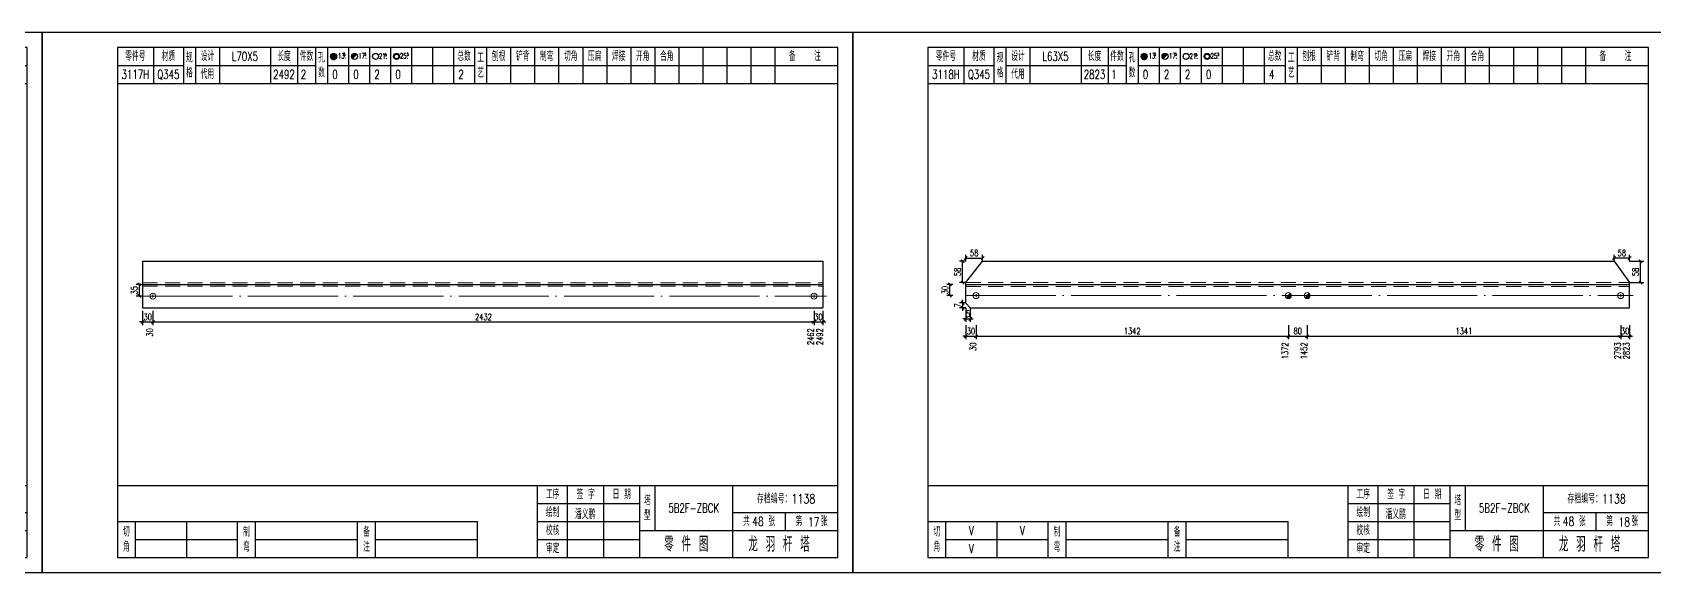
# Model space of a CAD drawing. Header units: millimetres. Extents: x 0 to 30240, y -10896 to -1348.
# Drawn here: x 4317 to 4857, y -9369 to -9189 of the extents above; entities that cross this region are included whole.
import ezdxf
from ezdxf.enums import TextEntityAlignment as Align

# ---------------------------------------------------------------- set-up
doc = ezdxf.new("R2010")
doc.units = ezdxf.units.MM
doc.header["$LTSCALE"] = 20
doc.header["$PDMODE"] = 1
doc.linetypes.add('DASHDOT2X', pattern=[1.75, 1.5, -0.125, 0, -0.125])
doc.linetypes.add('HIDDEN', pattern=[0.375, 0.25, -0.125])
for name, color, linetype, lineweight in [('1', 7, 'Continuous', 25), ('11', 3, 'Continuous', 13), ('2', 1, 'HIDDEN', 13), ('5', 1, 'Continuous', 13), ('7', 2, 'DASHDOT2X', 13)]:
    doc.layers.add(name, color=color, linetype=linetype, lineweight=lineweight)
doc.styles.get("Standard").update_dxf_attribs({"font": 'simplex', "width": 0.7, "bigfont": 'gbhzfs.shx'})
doc.styles.add('SYMBOL_TXT', font='txt.shx', dxfattribs={"width": 0.6})
doc.styles.add('TITLE_TXT', font='simplex.shx', dxfattribs={"width": 0.75, "height": 2.5, "bigfont": 'gbhzfs.shx'})
doc.dimstyles.get("Standard").update_dxf_attribs({"dimtxt": 2.1, "dimasz": 1, "dimexe": 1.05, "dimexo": 0, "dimgap": 0.63, "dimtad": 1, "dimzin": 0, "dimdsep": 46, "dimtxsty": 'standard', "dimblk": 'OBLIQUE', "dimblk1": 'OBLIQUE', "dimblk2": 'OBLIQUE', "dimcen": 0.09, "dimadec": 0, "dimazin": 0, "dimtfac": 1, "dimtdec": 1, "dimtix": 1, "dimtmove": 0, "dimatfit": 3, "dimfxl": 0, "dimtolj": 1, "dimtzin": 0, "dimarcsym": 0})
pattern_1 = [(0, (-3, 0), (0, 0.0125), [])]

# ---------------------------------------------------------------- blocks, each defined once
blk = doc.blocks.new('M12_HOLE')
h = blk.add_hatch()
h.set_pattern_fill('LINE', scale=0.1, style=0)
h.set_pattern_definition(pattern_1)
h.paths.add_polyline_path([(-5, 0, 1), (-1, 0, 1)])
at = {"color": 7}
blk.add_circle((-3, 0), 2, dxfattribs=at)
at = {"color": 7, "attachment_point": 1, "style": 'SYMBOL_TXT'}
for s, insert, char_height, width in [('13\\f??|b0|i0|c0|p54;.', (-0.1, 2.1), 3.5, 5.707), ('5', (3.7, 2.3), 1.8, 2.931)]:
    blk.add_mtext(s, dxfattribs=dict(at, insert=insert, char_height=char_height, width=width))
blk = doc.blocks.new('M16_HOLE')
h = blk.add_hatch()
h.set_pattern_fill('LINE', scale=0.1, style=0)
h.set_pattern_definition(pattern_1)
h.paths.add_polyline_path([(-1.6, 1.4, 0.668179), (-5, 0, 0.198912), (-4.4, -1.4)])
at = {"color": 7}
blk.add_circle((-3, 0), 2, dxfattribs=at)
at = {"color": 7, "attachment_point": 1, "style": 'SYMBOL_TXT'}
for s, insert, char_height, width in [('17.', (-0.4, 2.1), 3.5, 6.316), ('5', (3.6, 2.3), 1.8, 1.822)]:
    blk.add_mtext(s, dxfattribs=dict(at, insert=insert, char_height=char_height, width=width))
blk = doc.blocks.new('M20_HOLE')
at = {"color": 7}
blk.add_circle((-3, 0), 2, dxfattribs=at)
at = {"color": 7, "attachment_point": 1, "style": 'SYMBOL_TXT'}
for s, insert, char_height, width in [('21.', (-0.7, 2), 3.5, 6.074), ('5', (3.3, 2), 1.8, 1.458)]:
    blk.add_mtext(s, dxfattribs=dict(at, insert=insert, char_height=char_height, width=width))
blk = doc.blocks.new('M24_HOLE')
at = {"color": 7}
for radius in [2, 1.5]:
    blk.add_circle((-3, 0), radius, dxfattribs=at)
at = {"color": 7, "attachment_point": 1, "style": 'SYMBOL_TXT'}
for s, insert, char_height, width in [('25.', (-0.7, 2.1), 3.5, 2.429), ('5', (3.9, 2.3), 1.8, 1.944)]:
    blk.add_mtext(s, dxfattribs=dict(at, insert=insert, char_height=char_height, width=width))
blk = doc.blocks.new('JgCard')
for p, q in [((270, 180), (0, 180)), ((0, 180), (0, 0)), ((270, 0), (270, 180)), ((265, 175), (25, 175)), ((25, 175), (25, 5)), ((37, 175), (37, 163)), ((47, 175), (47, 163)), ((51, 175), (51, 163)), ((59, 175), (59, 163)), ((76, 175), (76, 163)), ((85, 175), (85, 163)), ((91, 175), (91, 163)), ((95, 175), (95, 163)), ((102, 175), (102, 163)), ((109, 175), (109, 163)), ((116, 175), (116, 163)), ((123, 175), (123, 163)), ((130, 175), (130, 163)), ((137, 175), (137, 163)), ((144, 175), (144, 163)), ((148, 175), (148, 163)), ((156, 175), (156, 163)), ((164, 175), (164, 163)), ((172, 175), (172, 163)), ((180, 175), (180, 163)), ((188, 175), (188, 163)), ((196, 175), (196, 163)), ((204, 175), (204, 163)), ((212, 175), (212, 163)), ((220, 175), (220, 163)), ((228, 175), (228, 163)), ((236, 175), (236, 163)), ((244, 175), (244, 163)), ((265, 5), (265, 175)), ((25, 169), (47, 169)), ((51, 169), (91, 169)), ((95, 169), (144, 169)), ((148, 169), (265, 169)), ((25, 163), (265, 163)), ((25, 29), (265, 29)), ((165, 5), (165, 29)), ((175, 5), (175, 29)), ((187, 5), (187, 29)), ((199, 5), (199, 29)), ((204, 29), (204, 14)), ((230, 5), (230, 29)), ((165, 23), (199, 23)), ((25, 17), (145, 17)), ((31, 5), (31, 17)), ((48, 17), (48, 5)), ((65, 5), (65, 17)), ((71, 5), (71, 17)), ((105, 5), (105, 17)), ((111, 5), (111, 17)), ((145, 5), (145, 17)), ((165, 17), (199, 17)), ((230, 20), (265, 20)), ((247.5, 20), (247.5, 14)), ((31, 11), (65, 11)), ((71, 11), (105, 11)), ((111, 11), (145, 11)), ((165, 11), (199, 11)), ((199, 14), (265, 14)), ((0, 0), (270, 0)), ((25, 5), (265, 5))]:
    blk.add_line(p, q)
blk.add_lwpolyline([(96.03, 171.99, -1), (98.03, 171.99, -1)], format="xyb", close=True)
blk.add_point((145, 96))
at = {"xscale": 0.5, "yscale": 0.5, "zscale": 0.5}
for name, p in [('M12_HOLE', (98.53, 171.99)), ('M16_HOLE', (105.5, 172)), ('M20_HOLE', (112.5, 172)), ('M24_HOLE', (119.5, 172))]:
    blk.add_blockref(name, p, dxfattribs=at)
at = {"style": 'TITLE_TXT', "width": 0.75}
for s, height, p in [('存档编号：1138', 3.076, (238.02, 23.07)), ('潘义鹏', 3, (177.45, 17.91)), ('龙 羽 杆 塔', 5, (235.17, 6.97))]:
    blk.add_text(s, height=height, dxfattribs=at).set_placement(p)
at = {"attachment_point": 5, "style": 'TITLE_TXT'}
for s, insert, char_height, width in [('零件号', (31, 172), 3, 15), ('材质', (42, 172), 3, 8), ('设计', (55, 172), 3, 8), ('长度', (80.5, 172), 3, 8), ('件数', (88, 172), 3, 6), ('总数', (140.5, 172), 3, 7), ('工\\P艺', (146, 169), 3, 4), ('刨根', (152, 172), 3, 8), ('铲背', (160, 172), 3, 8), ('制弯', (168, 172), 3, 8), ('切角', (176, 172), 3, 8), ('压扁', (184, 172), 3, 8), ('焊接', (192, 172), 3, 8), ('开角', (200, 172), 3, 8), ('合角', (208, 172), 3, 8), ('备    注', (254, 172), 3, 22), ('规格', (49, 169), 3, 4), ('代用', (55, 166), 3, 8), ('孔数', (93, 169), 3, 4), ('工序', (170, 26), 3, 10), ('签 字', (181, 26), 3, 12), ('日 期', (193, 26), 3, 12), ('绘制', (170, 20), 3, 10), ('塔\\P型', (201.5, 21.5), 3, 5), ('共    张', (238.75, 17), 3, 17.5), ('第    张', (256.25, 17), 3, 17.5), ('切\\P角', (28, 11), 3, 6), ('制\\P弯', (68, 11), 3, 6), ('备\\P注', (108, 11), 3, 6), ('校核', (170, 14), 3, 10), ('零 件 图', (214.5, 9.5), 5, 31), ('审定', (170, 8), 3, 10)]:
    blk.add_mtext(s, dxfattribs=dict(at, insert=insert, char_height=char_height, width=width))
blk = doc.blocks.new('M20')
for p, q in [((-0.5, 0), (0.5, 0)), ((0, -0.5), (0, 0.5))]:
    blk.add_line(p, q)
blk.add_circle((0, 0), 1)
blk = doc.blocks.new('_Oblique')
at = {"color": 0, "linetype": 'ByBlock', "lineweight": -2}
blk.add_line((-0.5, -0.5), (0.5, 0.5), dxfattribs=at)
blk = doc.blocks.new('*D5511')
at = {"layer": '11', "color": 0, "lineweight": -2}
for p, q in [((4353.4, -9281.96), (4353.4, -9286.68)), ((4356.84, -9281.96), (4356.84, -9286.68)), ((4353.4, -9285.63), (4352.4, -9285.63)), ((4353.4, -9285.63), (4356.84, -9285.63)), ((4356.84, -9285.63), (4357.84, -9285.63))]:
    blk.add_line(p, q, dxfattribs=at)
at = {"layer": 'Defpoints', "color": 0}
for p in [(4353.4, -9281.96), (4356.84, -9281.96), (4356.84, -9285.63)]:
    blk.add_point(p, dxfattribs=at)
at = {"layer": '11', "color": 0, "lineweight": -2}
blk.add_blockref('_Oblique', (4353.4, -9285.63), dxfattribs=at)
at = {"layer": '11', "color": 0, "lineweight": -2, "rotation": 180}
blk.add_blockref('_Oblique', (4356.84, -9285.63), dxfattribs=at)
at = {"layer": '11', "color": 0, "insert": (4355.12, -9283.95), "char_height": 2.1, "attachment_point": 5}
blk.add_mtext('\\A1;30', dxfattribs=at)
blk = doc.blocks.new('*D5513')
at = {"layer": '11', "color": 0, "lineweight": -2}
for p, q in [((4577.06, -9281.96), (4577.06, -9286.68)), ((4580, -9281.96), (4580, -9286.68)), ((4577.06, -9285.63), (4576.06, -9285.63)), ((4577.06, -9285.63), (4580, -9285.63)), ((4580, -9285.63), (4581, -9285.63))]:
    blk.add_line(p, q, dxfattribs=at)
at = {"layer": 'Defpoints', "color": 0}
for p in [(4577.06, -9281.96), (4580, -9281.96), (4580, -9285.63)]:
    blk.add_point(p, dxfattribs=at)
at = {"layer": '11', "color": 0, "lineweight": -2}
blk.add_blockref('_Oblique', (4577.06, -9285.63), dxfattribs=at)
at = {"layer": '11', "color": 0, "lineweight": -2, "rotation": 180}
blk.add_blockref('_Oblique', (4580, -9285.63), dxfattribs=at)
at = {"layer": '11', "color": 0, "insert": (4578.53, -9283.95), "char_height": 2.1, "attachment_point": 5}
blk.add_mtext('\\A1;30', dxfattribs=at)
blk = doc.blocks.new('M16')
for p, q in [((-0.71, -0.71), (0.71, 0.71)), ((-0.4, 0), (0.4, 0)), ((0, 0.4), (0, -0.4))]:
    blk.add_line(p, q)
blk.add_circle((0, 0), 1)
for radius in [0.8, 0.6, 0.4, 0.2]:
    blk.add_arc((0, 0), radius, 225, 45)
blk = doc.blocks.new('*D5515')
at = {"layer": '11', "color": 0, "lineweight": -2}
for p, q in [((4627.6, -9286.68), (4627.6, -9291.41)), ((4631.04, -9286.68), (4631.04, -9291.41)), ((4627.6, -9290.36), (4626.6, -9290.36)), ((4627.6, -9290.36), (4631.04, -9290.36)), ((4631.04, -9290.36), (4632.04, -9290.36))]:
    blk.add_line(p, q, dxfattribs=at)
at = {"layer": 'Defpoints', "color": 0}
for p in [(4627.6, -9286.68), (4631.04, -9286.68), (4631.04, -9290.36)]:
    blk.add_point(p, dxfattribs=at)
at = {"layer": '11', "color": 0, "lineweight": -2}
blk.add_blockref('_Oblique', (4627.6, -9290.36), dxfattribs=at)
at = {"layer": '11', "color": 0, "lineweight": -2, "rotation": 180}
blk.add_blockref('_Oblique', (4631.04, -9290.36), dxfattribs=at)
at = {"layer": '11', "color": 0, "insert": (4629.32, -9288.68), "char_height": 2.1, "attachment_point": 5}
blk.add_mtext('\\A1;30', dxfattribs=at)
blk = doc.blocks.new('*D5519')
at = {"layer": '11', "color": 0, "lineweight": -2}
for p, q in [((4845.76, -9286.68), (4845.76, -9291.41)), ((4848.7, -9286.68), (4848.7, -9291.41)), ((4845.76, -9290.36), (4844.76, -9290.36)), ((4845.76, -9290.36), (4848.7, -9290.36)), ((4848.7, -9290.36), (4849.7, -9290.36))]:
    blk.add_line(p, q, dxfattribs=at)
at = {"layer": 'Defpoints', "color": 0}
for p in [(4845.76, -9286.68), (4848.7, -9286.68), (4848.7, -9290.36)]:
    blk.add_point(p, dxfattribs=at)
at = {"layer": '11', "color": 0, "lineweight": -2}
blk.add_blockref('_Oblique', (4845.76, -9290.36), dxfattribs=at)
at = {"layer": '11', "color": 0, "lineweight": -2, "rotation": 180}
blk.add_blockref('_Oblique', (4848.7, -9290.36), dxfattribs=at)
at = {"layer": '11', "color": 0, "insert": (4847.23, -9288.68), "char_height": 2.1, "attachment_point": 5}
blk.add_mtext('\\A1;30', dxfattribs=at)
blk = doc.blocks.new('*D5520')
at = {"layer": '11', "color": 0, "lineweight": -2}
for p, q in [((4627.6, -9279.3), (4625.5, -9279.3)), ((4627.6, -9280.91), (4625.5, -9280.91)), ((4626.55, -9279.3), (4626.55, -9278.3)), ((4626.55, -9279.3), (4626.55, -9280.91)), ((4626.55, -9280.91), (4626.55, -9281.91))]:
    blk.add_line(p, q, dxfattribs=at)
at = {"layer": 'Defpoints', "color": 0}
for p in [(4626.55, -9280.91), (4627.6, -9279.3), (4627.6, -9280.91)]:
    blk.add_point(p, dxfattribs=at)
at = {"layer": '11', "color": 0, "lineweight": -2}
for p, rotation in [((4626.55, -9279.3), 270), ((4626.55, -9280.91), 90)]:
    blk.add_blockref('_Oblique', p, dxfattribs=dict(at, rotation=rotation))
at = {"layer": '11', "color": 0, "insert": (4624.87, -9280.11), "char_height": 2.1, "attachment_point": 5, "rotation": 90}
blk.add_mtext('\\A1;7', dxfattribs=at)
blk = doc.blocks.new('*D5521')
at = {"layer": '11', "color": 0, "lineweight": -2}
for p, q in [((4627.6, -9280.91), (4627.6, -9285.63)), ((4629.09, -9280.91), (4629.09, -9285.63)), ((4627.6, -9284.58), (4626.6, -9284.58)), ((4627.6, -9284.58), (4629.09, -9284.58)), ((4629.09, -9284.58), (4630.09, -9284.58))]:
    blk.add_line(p, q, dxfattribs=at)
at = {"layer": 'Defpoints', "color": 0}
for p in [(4627.6, -9280.91), (4629.09, -9280.91), (4629.09, -9284.58)]:
    blk.add_point(p, dxfattribs=at)
at = {"layer": '11', "color": 0, "lineweight": -2}
blk.add_blockref('_Oblique', (4627.6, -9284.58), dxfattribs=at)
at = {"layer": '11', "color": 0, "lineweight": -2, "rotation": 180}
blk.add_blockref('_Oblique', (4629.09, -9284.58), dxfattribs=at)
at = {"layer": '11', "color": 0, "insert": (4628.35, -9282.9), "char_height": 2.1, "attachment_point": 5}
blk.add_mtext('\\A1;5', dxfattribs=at)
blk = doc.blocks.new('*D5525')
at = {"layer": '11', "color": 0, "lineweight": -2}
for p, q in [((4843.58, -9265.37), (4843.58, -9263.27)), ((4848.7, -9264.32), (4843.58, -9264.32)), ((4848.7, -9265.37), (4848.7, -9263.27))]:
    blk.add_line(p, q, dxfattribs=at)
at = {"layer": 'Defpoints', "color": 0}
for p in [(4843.58, -9264.32), (4843.58, -9265.37), (4848.7, -9265.37)]:
    blk.add_point(p, dxfattribs=at)
at = {"layer": '11', "color": 0, "lineweight": -2, "rotation": 180}
blk.add_blockref('_Oblique', (4843.58, -9264.32), dxfattribs=at)
at = {"layer": '11', "color": 0, "lineweight": -2}
blk.add_blockref('_Oblique', (4848.7, -9264.32), dxfattribs=at)
at = {"layer": '11', "color": 0, "insert": (4846.14, -9262.64), "char_height": 2.1, "attachment_point": 5}
blk.add_mtext('\\A1;58', dxfattribs=at)

msp = doc.modelspace()

# ---------------------------------------------------------------- linework, layer by layer
at = {"layer": '1'}
for p, q in [((4353.4, -9265.367), (4353.4, -9280.907)), ((4353.4, -9265.367), (4580, -9265.367)), ((4580, -9265.367), (4580, -9280.907)), ((4627.6, -9272.521), (4633.21, -9265.367)), ((4633.21, -9265.367), (4843.576, -9265.367)), ((4843.576, -9265.367), (4848.7, -9272.521)), ((4353.4, -9273.137), (4580, -9273.137)), ((4627.6, -9273.137), (4627.6, -9272.521)), ((4627.6, -9279.304), (4627.6, -9273.137)), ((4627.6, -9273.137), (4848.7, -9273.137)), ((4848.7, -9273.137), (4848.7, -9272.521)), ((4848.7, -9280.907), (4848.7, -9273.137)), ((4353.4, -9280.907), (4580, -9280.907)), ((4629.091, -9280.907), (4627.6, -9279.304)), ((4629.091, -9280.907), (4848.7, -9280.907))]:
    msp.add_line(p, q, dxfattribs=at)
at = {"layer": '2'}
for p, q in [((4353.4, -9272.582), (4580, -9272.582)), ((4353.4, -9273.692), (4580, -9273.692)), ((4627.6, -9272.521), (4848.7, -9272.521)), ((4627.6, -9273.754), (4848.7, -9273.754))]:
    msp.add_line(p, q, dxfattribs=at)
at = {"layer": '7'}
for p, q in [((4353.4, -9277.022), (4581.26, -9277.022)), ((4627.6, -9276.837), (4849.96, -9276.837))]:
    msp.add_line(p, q, dxfattribs=at)

# ---------------------------------------------------------------- block references
at = {"layer": '1'}
for p in [(4050, -9369.137), (4320, -9369.137), (4590, -9369.137)]:
    msp.add_blockref('JgCard', p, dxfattribs=at)
at = {"layer": '5'}
for name, p in [('M20', (4356.84, -9277.022)), ('M20', (4577.06, -9277.022)), ('M20', (4631.04, -9276.837)), ('M16', (4735.058, -9276.837)), ('M16', (4741.324, -9276.837)), ('M20', (4845.76, -9276.837))]:
    msp.add_blockref(name, p, dxfattribs=at)

# ---------------------------------------------------------------- texts
at = {"style": 'TITLE_TXT', "width": 0.75}
for s, p in [('48', (4556.46, -9353.604)), ('17', (4575.015, -9353.781)), ('48', (4826.46, -9353.604)), ('18', (4845.015, -9353.781))]:
    msp.add_text(s, height=3, dxfattribs=at).set_placement(p)
at = {"layer": '1', "width": 0.7}
for s, p in [('L70X5', (4387.5, -9197.137)), ('L63X5', (4657.5, -9197.137)), ('3117H', (4351, -9203.137)), ('Q345', (4362, -9203.137)), ('2492', (4400.5, -9203.137)), ('2', (4407, -9203.137)), ('0', (4417.5, -9203.137)), ('0', (4424.5, -9203.137)), ('2', (4431.5, -9203.137)), ('0', (4438.5, -9203.137)), ('2', (4459.5, -9203.137)), ('3118H', (4621, -9203.137)), ('Q345', (4632, -9203.137)), ('2823', (4670.5, -9203.137)), ('1', (4677, -9203.137)), ('0', (4687.5, -9203.137)), ('2', (4694.5, -9203.137)), ('2', (4701.5, -9203.137)), ('0', (4708.5, -9203.137)), ('4', (4729.5, -9203.137)), ('V', (4629.5, -9355.137)), ('V', (4646.5, -9355.137)), ('V', (4629.5, -9361.137))]:
    msp.add_text(s, height=3, dxfattribs=at).set_placement(p, align=Align.MIDDLE_CENTER)
for s, p in [('30', (4356.84, -9287.732)), ('2462', (4577.027, -9287.732)), ('2492', (4580, -9287.732)), ('30', (4631.042, -9292.457)), ('1372', (4735.023, -9292.457)), ('1452', (4741.281, -9292.457)), ('2793', (4845.76, -9292.457)), ('2823', (4848.7, -9292.457))]:
    msp.add_text(s, height=2.1, rotation=90, dxfattribs=at).set_placement(p, align=Align.RIGHT)
at = {"layer": '1', "char_height": 3, "width": 26, "attachment_point": 5}
for insert in [(4537, -9347.637), (4807, -9347.637)]:
    msp.add_mtext('5B2F-ZBCK', dxfattribs=dict(at, insert=insert))

# ---------------------------------------------------------------- dimensions: what is measured, and where the dimension line sits
at = {"layer": '1'}
for base, p1, p2, text in [((4352.35, -9273.137), (4353.35, -9277.022), (4353.35, -9273.137), '35'), ((4622.35, -9273.137), (4623.35, -9276.837), (4623.35, -9273.137), '30')]:
    msp.add_linear_dim(base=base, p1=p1, p2=p2, angle=90, text=text, dimstyle='standard', dxfattribs=at).render()
at = {"layer": '11'}
for base, p1, p2 in [((4626.55, -9265.367), (4627.6, -9272.521), (4627.6, -9265.367)), ((4852.375, -9265.367), (4848.7, -9272.521), (4848.7, -9265.367))]:
    msp.add_linear_dim(base=base, p1=p1, p2=p2, angle=90, text='58', dimstyle='standard', dxfattribs=at).render()
for base, p1, p2, text in [((4633.21, -9264.317), (4627.6, -9265.367), (4633.21, -9265.367), '58'), ((4577.06, -9285.632), (4356.84, -9281.957), (4577.06, -9281.957), '2432'), ((4735.058, -9290.357), (4631.04, -9286.682), (4735.058, -9286.682), '1342'), ((4741.324, -9290.357), (4735.058, -9286.682), (4741.324, -9286.682), '80'), ((4845.76, -9290.357), (4741.324, -9286.682), (4845.76, -9286.682), '1341')]:
    msp.add_linear_dim(base=base, p1=p1, p2=p2, text=text, dimstyle='standard', dxfattribs=at).render()
for base, p1, p2, text, picture, middle in [((4843.576, -9264.317), (4848.7, -9265.367), (4843.576, -9265.367), '58', '*D5525', (4846.138, -9262.637)), ((4356.84, -9285.632), (4353.4, -9281.957), (4356.84, -9281.957), '30', '*D5511', (4355.12, -9283.952)), ((4580, -9285.632), (4577.06, -9281.957), (4580, -9281.957), '30', '*D5513', (4578.53, -9283.952)), ((4629.091, -9284.582), (4627.6, -9280.907), (4629.091, -9280.907), '5', '*D5521', (4628.345, -9282.902)), ((4631.04, -9290.357), (4627.6, -9286.682), (4631.04, -9286.682), '30', '*D5515', (4629.32, -9288.677)), ((4848.7, -9290.357), (4845.76, -9286.682), (4848.7, -9286.682), '30', '*D5519', (4847.23, -9288.677))]:
    dim = msp.add_linear_dim(base=base, p1=p1, p2=p2, text=text, dimstyle='standard', dxfattribs=at)
    dim.commit()
    dim.dimension.update_dxf_attribs({"geometry": picture, "text_midpoint": middle})
dim = msp.add_linear_dim(base=(4626.55, -9280.907), p1=(4627.6, -9279.304), p2=(4627.6, -9280.907), angle=90, text='7', dimstyle='standard', dxfattribs=at)
dim.commit()
dim.dimension.update_dxf_attribs({"geometry": '*D5520', "text_midpoint": (4624.87, -9280.106)})

doc.saveas('drawing.dxf')
